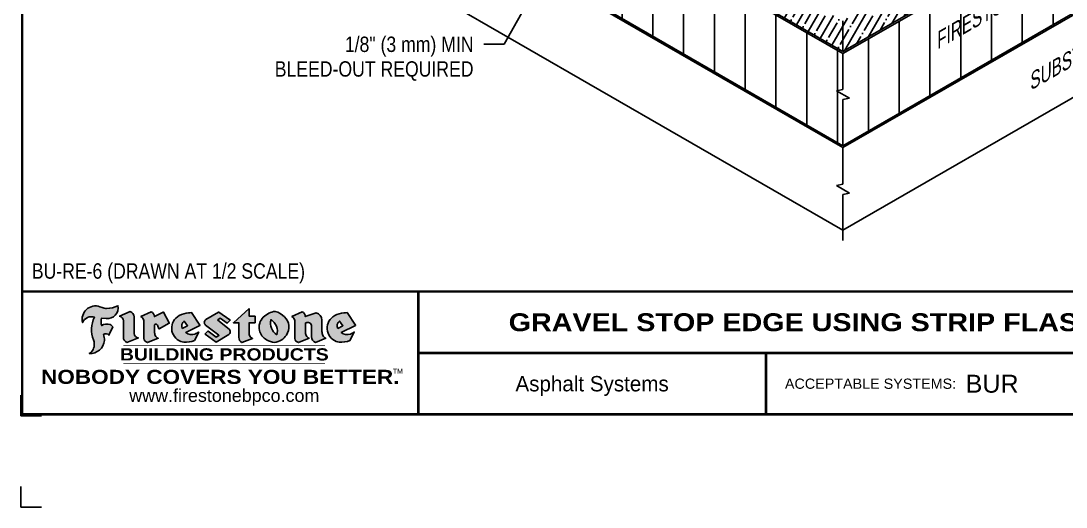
# Model space of a CAD drawing. Header units: inches. Extents: x -741.7 to -721.6, y -41.5 to -24.7.
# Drawn here: x -741.67 to -728.93, y -41.47 to -35.54 of the extents above; entities that cross this region are included whole.
import ezdxf
from ezdxf.enums import TextEntityAlignment as Align

# ---------------------------------------------------------------- set-up
doc = ezdxf.new("R2010")
doc.units = ezdxf.units.IN
doc.header["$MEASUREMENT"] = 0
doc.layers.get('0').update_dxf_attribs({"linetype": 'CONTINUOUS'})
doc.layers.get('DEFPOINTS').update_dxf_attribs({"linetype": 'CONTINUOUS'})
for name, color, linetype in [('FSBP-ANNO-LABEL', 7, 'CONTINUOUS'), ('FSBP-COVERBOARD_CANT', 46, 'CONTINUOUS'), ('FSBP-INSULATION', 7, 'CONTINUOUS'), ('FSBP-SUBSTRATE-GENERIC', 9, 'CONTINUOUS'), ('FSBP-TTLB', 7, 'CONTINUOUS'), ('FSBP-TTLB-BORDER', 7, 'CONTINUOUS'), ('FSBP-TTLB-TEXT', 7, 'CONTINUOUS')]:
    doc.layers.add(name, color=color, linetype=linetype)
doc.styles.add('ARIAL', font='arial.ttf')
doc.styles.add('ARIAL_BOLD', font='')
doc.styles.add('ARIAL_NAR', font='ARIALN.TTF')
doc.styles.add('BANKGOTHIC', font='bgothm.ttf')
doc.styles.get('ARIAL_BOLD').set_extended_font_data('Arial Black')
doc.dimstyles.new('FSBP-LEADER', dxfattribs={"dimtxt": 0.1875, "dimasz": 0.25, "dimexe": 0.0625, "dimexo": 0.125, "dimgap": 0.125, "dimtad": 0, "dimtih": 1, "dimtoh": 1, "dimdec": 4, "dimzin": 0, "dimdsep": 46, "dimlunit": 4, "dimtxsty": 'ARIAL_NAR', "dimcen": 0.09375, "dimclrd": 256, "dimclre": 256, "dimclrt": 256, "dimadec": 0, "dimazin": 0, "dimtfac": 1, "dimtdec": 4, "dimtofl": 0, "dimtmove": 0, "dimatfit": 3, "dimfxl": 0, "dimtolj": 1, "dimtzin": 0, "dimlwd": -1, "dimlwe": -1, "dimarcsym": 0})

# ---------------------------------------------------------------- blocks, each defined once
blk = doc.blocks.new('TTLB-ASPHALT_1')
at = {"layer": 'FSBP-TTLB-TEXT'}
h = blk.add_hatch(color=1, dxfattribs=at)
edge = h.paths.add_edge_path()
edge.add_arc((1.037309769669577, -0.1982514792917272), 0.1319107607348553, 264.0410451462098, 370.3106169565175)
edge.add_arc((1.027551646585692, 0.1214293576525733), 0.3273056962876235, 270.05058356628535, 295.23459397187514, ccw=False)
edge.add_arc((1.022801957313334, -0.06680179986895496), 0.1391656561713503, 249.3281275763668, 272.0749124149863, ccw=False)
edge.add_line((0.9736743133014443, -0.1970076156048179), (0.9474927838574558, -0.1852745150568325))
edge.add_arc((0.8939498971398336, -0.3394262635682139), 0.1631857907024099, 70.84590087378872, 194.3325259843273)
edge.add_arc((0.8444260109029358, -0.4259936440910792), 0.1179914261095279, 70.96950098067128, 156.9641407594482, ccw=False)
edge.add_arc((1.153141409296893, -0.4684497516079489), 0.3110405457095052, 150.323113748316, 203.2084295854517)
edge.add_arc((0.7562495500623072, -0.6412608153899839), 0.1218587156617311, 0.8849157075190988, 24.346689398949877, ccw=False)
edge.add_arc((0.749378166569727, -0.6475258110744306), 0.1289731377238325, -58.36655102076742, 3.6216782311386737, ccw=False)
edge.add_arc((0.825669902954445, -0.5792158350996175), 0.1783301886510355, 267.2205474105585, 354.1381621173521)
edge.add_arc((0.7903121048625223, -0.6011409294291781), 0.2127878929608591, 0.9996158580669169, 21.00503380861242)
edge.add_arc((1.018807122639402, -0.5666691048185157), 0.0513639566841585, 40.821177131732725, 125.52727787225791, ccw=False)
edge.add_line((1.057676976260041, -0.5330924682126437), (1.102776947655911, -0.4308018311949837))
edge.add_arc((1.040858222524662, -0.4699705673995993), 0.07326744446031509, 32.31675181867256, 66.31481236598174)
edge.add_arc((1.03226251882532, -0.5063316993097686), 0.1102246948011782, 69.8179132332389, 125.254734720681)
edge.add_arc((1.127708877207283, -0.3689593535312383), 0.1659710644737306, 164.1569669952081, 196.5811013160487, ccw=False)
edge.add_line((0.9680425188342383, -0.3236487780942383), (1.023615334387159, -0.3294494641845773))
h = blk.add_hatch(color=1, dxfattribs=at)
edge = h.paths.add_edge_path()
edge.add_line((1.275239419159561, -0.6223407783464694), (1.415345367376062, -0.5660418822574371))
edge.add_arc((1.421019305783972, -0.5090099247487814), 0.05731350411836947, 181.9717871001989, 264.31851000495806, ccw=False)
edge.add_line((1.363739737527226, -0.5109819325197265), (1.363412352251203, -0.3102363679013962))
edge.add_arc((1.294263659668758, -0.3103491388304036), 0.06914878453844908, 0.0934405599591014, 72.42834396969012)
edge.add_line((1.315139561173908, -0.2444268274366692), (1.186839444240604, -0.3024209471341379))
edge.add_arc((1.175246268095293, -0.3585110609420923), 0.05727567197445628, -0.017399788185912257, 78.322067691347, ccw=False)
edge.add_line((1.232521937428658, -0.3585284546236807), (1.232574268422297, -0.555126496687123))
edge.add_arc((1.305699496415485, -0.5558575689677241), 0.07312888236350451, 179.4272023230205, 245.3845503102953)
h = blk.add_hatch(color=1, dxfattribs=at)
edge = h.paths.add_edge_path()
edge.add_line((1.792026821926584, -0.3839679064720229), (1.722158956877934, -0.2518542302253621))
edge.add_arc((1.720119655279632, -0.2529327078887889), 0.002306916790721916, 27.87197133405528, 117.3766794470726)
edge.add_line((1.719058846382097, -0.250884159729182), (1.610638460368705, -0.3070279753467702))
edge.add_arc((1.547088841662969, -0.306102665849437), 0.06355635479880158, 359.165808011073, 425.8793658831422)
edge.add_line((1.573061729235633, -0.2480956029480268), (1.446879247402876, -0.3051325108639702))
edge.add_arc((1.407812067100195, -0.3703571330466247), 0.07602957263902092, -3.441403975725109, 59.07992244284969, ccw=False)
edge.add_line((1.483704536400296, -0.3749210150788969), (1.483704536400296, -0.5723838140635706))
edge.add_arc((1.540537465180449, -0.5682544061150878), 0.05698275005415228, 184.1557352478595, 255.3066498366543)
edge.add_line((1.526084036778343, -0.6233736605654059), (1.657291340682093, -0.570650514527486))
edge.add_arc((1.688298576827208, -0.502139038842401), 0.07520153584805701, 207.5160880841914, 245.649226723163, ccw=False)
edge.add_arc((1.721050197024908, -0.491448816845633), 0.1093332836229113, 179.4823365255141, 204.5537900001094, ccw=False)
edge.add_line((1.611721375809452, -0.4904610114968335), (1.611721375809452, -0.4126404716788983))
edge.add_arc((1.628589765097189, -0.4141592990360436), 0.01693662875851165, 28.356188110622497, 174.8549701683584, ccw=False)
edge.add_arc((1.627340435522399, -0.4197189881350454), 0.02111886817708033, 22.216893572439517, 40.10213956426492, ccw=False)
edge.add_line((1.646891420738257, -0.4117336534413738), (1.666638796144639, -0.4549750258192233))
edge.add_arc((1.668737246926753, -0.4540167099035415), 0.002306916790685597, 204.5451281842828, 299.6323508190067)
edge.add_line((1.669877862091766, -0.4560219186518992), (1.791128135493295, -0.3870515928837648))
edge.add_line((1.791128135493295, -0.3870515928837648), (1.792026821926584, -0.3839679064720229))
h = blk.add_hatch(color=1, dxfattribs=at)
edge = h.paths.add_edge_path()
edge.add_arc((2.260407392426799, -0.3775796671688738), 0.0415245022322573, 123.20805433950699, 232.2027298779723, ccw=False)
edge.add_line((2.237665217914071, -0.3428366421988329), (2.393535971665983, -0.2540943745380986))
edge.add_arc((2.394677353533154, -0.2560991469722467), 0.00230691679074142, 55.64644466176969, 119.65426054492929, ccw=False)
edge.add_line((2.395979141996861, -0.2541946229174954), (2.531809646140459, -0.3470380726374032))
edge.add_arc((2.530468902927936, -0.3489153772789848), 0.00230691679070047, -42.73110123842042, 54.46613537395791, ccw=False)
edge.add_line((2.532163440279987, -0.3504807552658491), (2.498457913851155, -0.3869673252714421))
edge.add_arc((2.496763376499132, -0.385401947284592), 0.002306916790673087, 233.75270768949161, 317.26889876139137, ccw=False)
edge.add_line((2.495399362263356, -0.38726241234572), (2.413849913492982, -0.3274738082119626))
edge.add_arc((2.412485899257177, -0.3293342732731332), 0.002306916790719977, 53.75270768979654, 124.4135619297866)
edge.add_line((2.41118211687575, -0.3274311136421062), (2.382933981293377, -0.346782838468144))
edge.add_arc((2.384237763674776, -0.3486859980991568), 0.002306916790694806, 124.4135619293765, 231.8459020253658)
edge.add_line((2.382812599816248, -0.3505000469010184), (2.519899969301207, -0.4581994452042721))
edge.add_arc((2.494247019847677, -0.4908523236374407), 0.0415245022322573, -55.21225898295228, 51.84590202520451, ccw=False)
edge.add_line((2.517938320565804, -0.5249552055672808), (2.364434947484597, -0.6179520922513717))
edge.add_arc((2.363239601923482, -0.6159790200102009), 0.002306916790727131, 233.2955624372974, 301.2087215702374, ccw=False)
edge.add_line((2.361860787187538, -0.6178285429225383), (2.231266621301074, -0.5204709167214361))
edge.add_arc((2.232647938930654, -0.518623262347532), 0.002306916790697738, 135.5134179846412, 233.2179869199849, ccw=False)
edge.add_line((2.231002150870836, -0.5170067083764565), (2.262839375599356, -0.4845937328397696))
edge.add_arc((2.264485163659231, -0.4862102868108593), 0.002306916790748635, 53.03528399994502, 135.5134179853723, ccw=False)
edge.add_line((2.265872365996302, -0.4843670465239001), (2.361834678328762, -0.5565872257804898))
edge.add_arc((2.363221880665748, -0.55474398549363), 0.00230691679062697, 233.0352840000717, 302.2362632414427)
edge.add_line((2.36445241715569, -0.5566953042850713), (2.39428499383348, -0.5378823484768844))
edge.add_arc((2.393054457343538, -0.5359310296853721), 0.002306916790685158, 302.2362632406162, 412.202729876843)
edge.add_line((2.394468296066179, -0.5341081404551886), (2.234958295420142, -0.4103916733127022))
h = blk.add_hatch(color=1, dxfattribs=at)
edge = h.paths.add_edge_path()
edge.add_line((2.763460561272041, -0.2072496393923444), (2.763460561272041, -0.2969520779963801))
edge.add_arc((2.765767478062685, -0.2969520779963943), 0.00230691679065842, 179.9999999996471, 269.9999999996471)
edge.add_line((2.765767478062685, -0.2992589947870528), (2.835417693520355, -0.2992589947870528))
edge.add_arc((2.835417693520355, -0.3015659115777538), 0.002306916790701052, 0, 90, ccw=False)
edge.add_line((2.837724610311056, -0.3015659115777538), (2.837724610311056, -0.3790761307453892))
edge.add_arc((2.835417693520355, -0.3790761307453749), 0.002306916790686842, 269.99999999964706, 359.99999999964706, ccw=False)
edge.add_line((2.835417693520355, -0.3813830475360618), (2.765767478062685, -0.3813830475360618))
edge.add_arc((2.765767478062685, -0.3836899643267202), 0.00230691679065842, 90.00000000035294, 180.0000000003529)
edge.add_line((2.763460561272041, -0.3836899643267344), (2.763460561272041, -0.5033995910642801))
edge.add_arc((2.836735953378934, -0.5071368822038522), 0.07337063740681407, 177.0802527808789, 245.3249543133826)
edge.add_line((2.806105814540615, -0.5738080530967267), (2.674529557384915, -0.6226036013049594))
edge.add_arc((2.708610405062075, -0.5642984087917995), 0.0675351734460605, 177.0345319916277, 239.69264280249, ccw=False)
edge.add_line((2.641165668230087, -0.560804539009709), (2.641165668230087, -0.3836899643267344))
edge.add_arc((2.638858751439443, -0.3836899643267202), 0.00230691679065842, 359.9999999996471, 449.999999999647)
edge.add_line((2.638858751439443, -0.3813830475360618), (2.572857950769389, -0.3813830475360618))
edge.add_line((2.572857950769389, -0.3813830475360618), (2.763460561272041, -0.2072496393923444))
h = blk.add_hatch(color=1, dxfattribs=at)
edge = h.paths.add_edge_path(flags=16)
edge.add_arc((2.940363509127394, -0.4847985213681483), 0.1684614578629417, 344.5558804047865, 417.0140046669545)
edge.add_arc((3.194458079644619, -0.3883534532477739), 0.1684614578629416, 164.5558804047865, 237.0140046669546)
edge = h.paths.add_edge_path()
edge.add_arc((3.069375116502187, -0.4399344555144893), 0.1828726885096673, 136.0914512150047, 191.213418978326)
edge.add_arc((3.064939550433394, -0.4318234379590393), 0.18031488047485, 194.0167254156723, 240.666373083186)
edge.add_arc((3.098047041778983, -0.3845058757092517), 0.2378525180183701, 239.2975390661776, 264.2889872773176)
edge.add_arc((3.048844782126224, -0.419023238379296), 0.203760689247156, 277.1986764832035, 326.503572961274)
edge.add_arc((3.077739326803538, -0.434104661646515), 0.1713748657917091, 325.3768876809903, 406.3828327799087)
edge.add_arc((3.011839488065931, -0.4896144380417837), 0.257194564585, 44.2846255351977, 73.82901434867308)
edge.add_arc((3.117152499586979, -0.4983433120546721), 0.2579560664039132, 97.50292863483669, 134.1039137579027)
h = blk.add_hatch(color=1, dxfattribs=at)
edge = h.paths.add_edge_path()
edge.add_line((3.322690228557462, -0.5721896537377091), (3.322690228557462, -0.3749210150788969))
edge.add_arc((3.24679775925739, -0.3703571330465678), 0.076029572638996, 356.5585960242387, 419.0799224428129)
edge.add_line((3.285864939560099, -0.3051325108639702), (3.412047421392799, -0.2480956029480268))
edge.add_arc((3.386074533820164, -0.3061026658494939), 0.06355635479883807, 0.3962622833877276, 65.87936588318718, ccw=False)
edge.add_line((3.449629368605429, -0.3056631084210863), (3.580526418688805, -0.2593848434574539))
edge.add_arc((3.555744121700968, -0.3530904070730259), 0.09692726601172152, 2.366977007666776, 75.18615851992018, ccw=False)
edge.add_line((3.652588689330287, -0.3490873311063041), (3.652588689330287, -0.4883770011386872))
edge.add_arc((3.761877549389567, -0.4914934052703757), 0.1093332836229049, 178.3666365323574, 204.5537900000422)
edge.add_arc((3.729125929191724, -0.502183627267101), 0.07520153584796149, 207.5160880841713, 245.2240541443095)
edge.add_line((3.697611150971852, -0.5704631245385627), (3.572585913552643, -0.6207021253773775))
edge.add_arc((3.595347186007587, -0.5526356419907756), 0.0717713151919874, 180.3328587115751, 251.51018566665869, ccw=False)
edge.add_line((3.523577081955409, -0.5530525936986663), (3.523577081955409, -0.4153032515383615))
edge.add_arc((3.486319529276869, -0.4148773504126382), 0.03725998689428563, 359.3450650296066, 449.0500281941025)
edge.add_arc((3.482769874121715, -0.4419622099033518), 0.06447454900600776, 86.29402372314017, 119.8211331593848)
edge.add_line((3.450707067966732, -0.3860252459975726), (3.450707067966732, -0.4904610114968335))
edge.add_arc((3.560035889182245, -0.4914488168456472), 0.1093332836229753, 179.4823365255069, 204.5537900001023)
edge.add_arc((3.527284268984403, -0.5021390388425004), 0.07520153584796385, 207.5160880841699, 245.6492267231416)
edge.add_line((3.496277032839316, -0.570650514527486), (3.365069728935509, -0.6233736605654059))
edge.add_arc((3.379502486061938, -0.5682868177318028), 0.05694615642555721, 183.9298782390169, 255.318496325343, ccw=False)
h = blk.add_hatch(color=1, dxfattribs=at)
h.paths.add_polyline_path([(2.063388732080512, -0.2583237030618903, 0.02524281661523788), (2.025024361750752, -0.2610532129309178, 0.1213611957758757), (1.901773912052249, -0.3008158885520373, 0.6151668103976068), (1.93274136141747, -0.6099060679591872, 0.05306812109568645), (1.967936229862175, -0.617865745600497, 0.1150932231766138), (2.099126721549737, -0.5994933789882708), (2.151195569562105, -0.4944891916583316, -0.08755405562188731), (2.104230609512001, -0.5187113292177372, -0.265591761123442), (1.992692314386659, -0.5010701623316862), (2.165347897647223, -0.4141184325909109, 0.4518949533370738), (2.166222728871162, -0.4107679608846269)])
h.paths.add_polyline_path([(2.014217313945437, -0.4188965037300676), (1.951113654018855, -0.4515330109460507, -0.3720533890450154), (1.973177450672722, -0.3607130665457561)], flags=16)
h = blk.add_hatch(color=1, dxfattribs=at)
h.paths.add_polyline_path([(3.957695472291277, -0.2583237030618903, 0.02524281661523822), (3.919331101961575, -0.2610532129309178, 0.1085638477195505), (3.807890832595604, -0.2939221658134414, 0.6425897848490651), (3.827048101628293, -0.6099060679591872, 0.05306812109569052), (3.862242970072884, -0.617865745600497, 0.1150932231766133), (3.993433461760503, -0.5994933789882708), (4.045502309772871, -0.4944891916583316, -0.08755405562189084), (3.998537349722767, -0.5187113292177372, -0.2655917611234366), (3.886999054597368, -0.5010701623316862), (4.059654637857989, -0.4141184325909109, 0.4518949533370731), (4.060529469081928, -0.4107679608846269)])
h.paths.add_polyline_path([(3.90852405415626, -0.4188965037300676), (3.845420394229677, -0.4515330109460507, -0.3720533890450147), (3.867484190883488, -0.3607130665457561)], flags=16)
at = {"layer": 'DEFPOINTS', "color": 1}
blk.add_lwpolyline([(0.234375, -1.515625), (-0.015625, -1.515625), (-0.015625, -1.265625)], dxfattribs=at)
at = {"layer": 'DEFPOINTS', "linetype": 'Continuous', "ltscale": 1.75}
blk.add_lwpolyline([(-0.015625, -2.380833333333342), (-0.015625, -2.630833333333342), (0.234375, -2.630833333333342)], dxfattribs=at)
at = {"layer": 'FSBP-TTLB', "const_width": 0.03125}
for points in [[(0, 0), (0, -1.5), (20, -1.5), (20, 0), (0, 0)], [(4.825208527206769, 0), (4.825208527206769, -0.75)], [(4.825208527206769, -0.75), (14.84028770518938, -0.75)], [(4.825208527206769, -0.75), (4.825208527206769, -1.5)]]:
    blk.add_lwpolyline(points, dxfattribs=at)
at = {"layer": 'FSBP-TTLB-BORDER', "const_width": 0.03125}
blk.add_lwpolyline([(20, 0), (20, 13), (0, 13), (0, 0)], dxfattribs=at)
at = {"layer": 'FSBP-TTLB-TEXT', "color": 1}
blk.add_line((0.7358432058323388, -0.379822754145593), (0.7358432058323388, -0.379822754145593), dxfattribs=at)
for points in [[(1.023615323725323, -0.3294494630716969, 0.5000510906601082), (1.167090420776901, -0.1746414942047778, -0.1103304102359608), (1.027840608309816, -0.2058762110801382, -0.09957876667165425), (0.9736743133014443, -0.1970076156048179), (0.9474927838574558, -0.1852745150568325, 0.5978159689075124), (0.7358432058323388, -0.379822754145593, -0.3938834584182213), (0.8828996422548698, -0.3144510229727047, 0.2349406564350952), (0.86727108227484, -0.5910237178633082, -0.1027304183841549), (0.8780937320133262, -0.6393788197974146, -0.2772692352614086), (0.8170223912655956, -0.7573362346216896, 0.3985429150902959), (1.003067614090241, -0.5974286950643517, 0.0875124847930418), (0.9889600163401155, -0.5248671157293501, -0.3874031597924062), (1.057676976260041, -0.5330924682126437), (1.102776947655911, -0.4308018311949837, 0.1494423498871741), (1.07029056398062, -0.4028746979725923, 0.2467195073738216), (0.9686394281704906, -0.4163228904100862, -0.1424285161541127), (0.9680425188342383, -0.3236487780942383), (1.023615334387159, -0.3294494641845773)], [(2.763460561272041, -0.2072496393923444), (2.763460561272041, -0.2969520779963801, 0.4142135623730958), (2.765767478062685, -0.2992589947870528), (2.835417693520355, -0.2992589947870528, -0.414213562373095), (2.837724610311056, -0.3015659115777538), (2.837724610311056, -0.3790761307453892, -0.4142135623730938), (2.835417693520355, -0.3813830475360618), (2.765767478062685, -0.3813830475360618, 0.4142135623730958), (2.763460561272041, -0.3836899643267344), (2.763460561272041, -0.5033995910642801, 0.3068985753588853), (2.806105814540615, -0.5738080530967267), (2.674529557384915, -0.6226036013049594, -0.2804194150632976), (2.641165668230087, -0.560804539009709), (2.641165668230087, -0.3836899643267344, 0.414213562373095), (2.638858751439443, -0.3813830475360618), (2.572857950769389, -0.3813830475360618), (2.763460561272041, -0.2072496393923444)], [(2.166222728871162, -0.4107679608846269), (2.063388732080512, -0.2583237030618903, 0.02524281661523788), (2.025024361750752, -0.2610532129309178, 0.1085638477195265), (1.913584092384895, -0.2939221658134414, 0.6425897848491228), (1.93274136141747, -0.6099060679591872, 0.05306812109568648), (1.967936229862175, -0.617865745600497, 0.1150932231766137), (2.099126721549737, -0.5994933789882708), (2.151195569562105, -0.4944891916583316, -0.0875540556218873), (2.104230609512001, -0.5187113292177372, -0.2655917611234418), (1.992692314386659, -0.5010701623316862), (2.165347897647223, -0.4141184325909109)], [(4.060529469081928, -0.4107679608846269), (3.957695472291277, -0.2583237030618903, 0.02524281661523788), (3.919331101961575, -0.2610532129309178, 0.1085638477195265), (3.807890832595604, -0.2939221658134414, 0.6425897848491228), (3.827048101628293, -0.6099060679591872, 0.05306812109568648), (3.862242970072884, -0.617865745600497, 0.1150932231766137), (3.993433461760503, -0.5994933789882708), (4.045502309772871, -0.4944891916583316, -0.0875540556218873), (3.998537349722767, -0.5187113292177372, -0.2655917611234418), (3.886999054597368, -0.5010701623316862), (4.059654637857989, -0.4141184325909109)], [(4.059654637857989, -0.4141184325909109, 0.4518949533370731), (4.060529469081928, -0.4107679608846269, 0.4518949533370731)]]:
    blk.add_lwpolyline(points, format="xyb", dxfattribs=at)
for points in [[(1.275239419159561, -0.6223407783464694), (1.415345367376062, -0.5660418822574371, -0.3756100036733062), (1.363739737527226, -0.5109819325197265), (1.363412352251203, -0.3102363679013962, 0.3265360292958048), (1.315139561173908, -0.2444268274366692), (1.186839444240604, -0.3024209471341379, -0.3557863980845349), (1.232521937428658, -0.3585284546236807), (1.232574268422297, -0.555126496687123, 0.2960110723418457)], [(1.792026821926584, -0.3839679064720229), (1.722158956877934, -0.2518542302253621, 0.4116839150163434), (1.719058846382097, -0.250884159729182), (1.610638460368705, -0.3070279753467702, 0.2996033003794034), (1.573061729235633, -0.2480956029480268), (1.446879247402876, -0.3051325108639702, -0.2797757560995365), (1.483704536400296, -0.3749210150788969), (1.483704536400296, -0.5723838140635706, 0.320828638474519), (1.526084036778343, -0.6233736605654059), (1.657291340682093, -0.570650514527486, -0.1679398621276611), (1.621603752698661, -0.5368819723450571, -0.1098333365370753), (1.611721375809452, -0.4904610114968335), (1.611721375809452, -0.4126404716788983, -0.743334502655012), (1.64349420176768, -0.4061152228778298, -0.07819791644735608), (1.646891420738257, -0.4117336534413738), (1.666638796144639, -0.4549750258192233, 0.4404648714563479), (1.669877862091766, -0.4560219186518992), (1.791128135493295, -0.3870515928837648)], [(2.234958295420142, -0.4103916733127022, -0.5150044486718882), (2.237665217914071, -0.3428366421988329), (2.393535971665983, -0.2540943745380986, -0.2867822934100265), (2.395979141996861, -0.2541946229174954), (2.531809646140459, -0.3470380726374032, -0.4515027974650387), (2.532163440279987, -0.3504807552658491), (2.498457913851155, -0.3869673252714421, -0.3814439164929681), (2.495399362263356, -0.38726241234572), (2.413849913492982, -0.3274738082119626, 0.3184718635035665), (2.41118211687575, -0.3274311136421062), (2.382933981293377, -0.346782838468144, 0.5064094529656681), (2.382812599816248, -0.3505000469010184), (2.519899969301207, -0.4581994452042721, -0.5043597839115849), (2.517938320565804, -0.5249552055672808), (2.364434947484597, -0.6179520922513717, -0.3053163970316367), (2.361860787187538, -0.6178285429225383), (2.231266621301074, -0.5204709167214361, -0.4541703869768119), (2.231002150870836, -0.5170067083764565), (2.262839375599356, -0.4845937328397696, -0.3762644290664977), (2.265872365996302, -0.4843670465239001), (2.361834678328762, -0.5565872257804898, 0.3114700032088108), (2.36445241715569, -0.5566953042850713), (2.39428499383348, -0.5378823484768844, 0.520381097387146), (2.394468296066179, -0.5341081404551886)], [(2.937624918725987, -0.3131105398334029, 0.2452625673097023), (2.889993533867141, -0.4754966266250307, 0.2064059665179019), (2.976604338974084, -0.5890186876871866, 0.1094800500670344), (3.074378098474654, -0.6211778035979165, 0.2185147641853038), (3.218764944843201, -0.5314757029352819, 0.3689489483072479), (3.195959963110113, -0.3100352223135445, 0.1296305888694145), (3.0834694040758, -0.242595816912754, 0.1610736375384317)], [(3.322690228557462, -0.5721896537377091), (3.322690228557462, -0.3749210150788969, 0.2797757560995341), (3.285864939560099, -0.3051325108639702), (3.412047421392799, -0.2480956029480268, -0.2937618496109166), (3.449629368605429, -0.3056631084210863), (3.580526418688805, -0.2593848434574539, -0.3288760160581939), (3.652588689330287, -0.3490873311063041), (3.652588689330287, -0.4883770011386872, 0.114762897203527), (3.662431105063263, -0.536926560769686, 0.166032965990522), (3.697611150971852, -0.5704631245385627), (3.572585913552643, -0.6207021253773775, -0.3209557512194564), (3.523577081955409, -0.5530525936986663), (3.523577081955409, -0.4153032515383615, 0.4127061514896111), (3.48693727661589, -0.3776224848030694, 0.1473421876160361), (3.450707067966732, -0.3860252459975726), (3.450707067966732, -0.4904610114968335, 0.1098333365370753), (3.460589444855941, -0.5368819723450855, 0.1679398621276611), (3.496277032839316, -0.570650514527486), (3.365069728935509, -0.6233736605654059, -0.3219729545308964), (3.322690228557462, -0.5721896537377091, 29.1476284739)], [(1.951113654018855, -0.4515330109460507), (2.014217313945437, -0.4188965037300676), (1.973177450672722, -0.3607130665457561, 0.3720533890450154)], [(3.10274193015772, -0.5296595419651595, 0.3271311138286319), (3.032079658614293, -0.3434924326507627, 0.3271311138286322)], [(3.845420394229677, -0.4515330109460507), (3.90852405415626, -0.4188965037300676), (3.867484190883488, -0.3607130665457561, 0.3720533890450154)]]:
    blk.add_lwpolyline(points, format="xyb", close=True, dxfattribs=at)
at = {"layer": 'FSBP-TTLB-TEXT'}
for points, const_width in [([(1.233926579809207, -0.6584455781731435), (3.691229482685259, -0.6584455781731577)], 0.0078125), ([(9.061522829276782, -0.75), (9.061522829276782, -1.5)], 0.03125), ([(1.233926579809207, -0.8761560960495984), (3.691229482685259, -0.8761560960495842)], 0.0078125)]:
    blk.add_lwpolyline(points, dxfattribs=dict(at, const_width=const_width))
at = {"layer": 'FSBP-TTLB-TEXT', "color": 1}
for centre, start, end in [((1.789987520328282, -0.3850463841354355), 299.6323508193319, 27.87197133380463), ((2.164310260790558, -0.412058050385383), 296.7304547840455, 34.00233684987403)]:
    blk.add_arc(centre, 0.00230691679068068, start, end, dxfattribs=at)
at = {"layer": 'FSBP-TTLB-TEXT', "lineweight": 18, "style": 'ARIAL_BOLD'}
blk.add_text('BUILDING PRODUCTS', height=0.1484375, dxfattribs=at).set_placement((2.462578031247233, -0.7673008371113639), align=Align.MIDDLE_CENTER)
at = {"layer": 'FSBP-TTLB-TEXT', "color": 1}
for s, height, style, p in [('NOBODY COVERS YOU BETTER.', 0.171875, 'ARIAL_BOLD', (2.412604263603384, -1.041650450587369)), ('TM', 0.0625, 'BANKGOTHIC', (4.576671173373001, -0.9725745042934193))]:
    blk.add_text(s, height=height, dxfattribs=dict(at, style=style)).set_placement(p, align=Align.MIDDLE_CENTER)
at = {"layer": 'FSBP-TTLB-TEXT'}
for s, height, style, p in [('Asphalt Systems', 0.1875, 'BANKGOTHIC', (6.943365678241776, -1.125)), ('www.firestonebpco.com', 0.15625, 'ARIAL', (2.462578031247233, -1.268657306740124))]:
    blk.add_text(s, height=height, dxfattribs=dict(at, style=style)).set_placement(p, align=Align.MIDDLE_CENTER)
at = {"layer": 'FSBP-TTLB-TEXT', "style": 'ARIAL'}
blk.add_text('ACCEPTABLE SYSTEMS:', height=0.125, dxfattribs=at).set_placement((9.292812815915624, -1.125), align=Align.MIDDLE_LEFT)
at = {"layer": 'FSBP-TTLB-TEXT'}
for tag, height, style, p in [('DETAIL_DESCP_LINE_1', 0.21875, 'ARIAL_BOLD', (9.832748116198076, -0.375)), ('ISSUE_REV_DATE', 0.21875, 'ARIAL', (15.84069633627263, -0.7282559425942452)), ('DETAIL_NUMBER', 0.4375, 'ARIAL', (18.42055248367797, -0.8931630692489421))]:
    blk.add_attdef(tag, text='', height=height, dxfattribs=dict(at, style=style)).set_placement(p, align=Align.MIDDLE_CENTER)
at = {"layer": 'FSBP-TTLB-TEXT', "style": 'ARIAL'}
blk.add_attdef('ACCPT_SYSTEMS', text='', height=0.21875, dxfattribs=at).set_placement((11.49438170418193, -1.125), align=Align.MIDDLE_LEFT)

msp = doc.modelspace()

# ---------------------------------------------------------------- hatches: boundary and pattern name
at = {"layer": 'FSBP-COVERBOARD_CANT'}
h = msp.add_hatch(dxfattribs=at)
h.set_pattern_fill('ANSI35', color=256, scale=0.6666666666666666, angle=15, style=0)
h.set_pattern_definition([(59.99999999999999, (-152.7187686364995, 51.80508657799159), (-0.1443375672974064, 0.08333333333333334), []), (59.99999999999999, (-152.6049331863751, 51.83558869492244), (-0.1443375672974064, 0.08333333333333334), [0.2083333333333333, -0.04166666666666666, 0, -0.04166666666666666])])
h.paths.add_polyline_path([(-736.8285935614354, -32.55203987719779), (-736.8285935614354, -32.92703987719767), (-731.6527386091298, -35.91532112719776), (-731.6527386091298, -35.54032112719784)])
h.paths.add_polyline_path([(-727.5241352074698, -33.5316708418726), (-727.5241352074698, -33.37457047475229), (-727.252029389731, -33.53167084187197), (-727.2520293897311, -33.37457047475243), (-726.456586186423, -32.91532112719739), (-726.456586186423, -32.54032112719727), (-727.2520293897312, -32.99957047475223), (-727.2520293897311, -33.15667084187209), (-727.52413520747, -32.9995704747522), (-727.5241352074697, -33.15667084187191), (-731.6527386091298, -35.54032112719787), (-731.6527386091298, -35.9153211271979)])
h.paths.add_polyline_path([(-731.0005560996242, -35.59418844165583), (-727.9913528732711, -33.85682414887469), (-728.1758152709518, -33.53732590400563), (-731.185018497305, -35.27469019678676)], flags=25)
at = {"layer": 'FSBP-INSULATION'}
h = msp.add_hatch(dxfattribs=at)
h.set_pattern_fill('LINE', color=256, scale=3, angle=90, style=0)
h.set_pattern_definition([(90, (-152.7187686364995, 51.80508657799159), (-0.375, 2.296136913416957e-17), [])])
h.paths.add_polyline_path([(-736.8285935614352, -32.95047737719779), (-736.8285935614352, -34.07547737719759), (-731.6527386091299, -37.0637586271979), (-731.6527386091298, -36.50125862719813), (-731.5736108314347, -36.48444307095068), (-731.7318663868247, -36.39307418344549), (-731.6527386091298, -36.37625862719813), (-731.6527386091296, -35.93875862719793)])
h.paths.add_polyline_path([(-727.52413520747, -34.68010834187251), (-727.52413520747, -34.51519547475294), (-727.2520293897312, -34.67229584187248), (-727.2520293897312, -34.51519547475294), (-726.4565861864229, -34.05594612719787), (-726.456586186423, -32.94657112719733), (-727.2520293897311, -33.40582047475226), (-727.2520293897311, -33.53167084187197), (-727.252029389731, -33.56292084187194), (-727.5241352074698, -33.40582047475226), (-727.5241352074698, -33.53167084187197), (-727.52413520747, -33.55510834187265), (-731.6527386091298, -35.93875862719796), (-731.6527386091298, -36.37625862719813), (-731.7318663868247, -36.39307418344546), (-731.5736108314347, -36.48444307095068), (-731.6527386091296, -36.50125862719813), (-731.6527386091296, -37.0637586271979)])
h.paths.add_polyline_path([(-730.5213439835774, -35.96138885371255), (-728.1079841281064, -34.56803489150496), (-728.2535012665784, -34.31599181429939), (-730.6668611220493, -35.70934577650695)], flags=24)

# ---------------------------------------------------------------- linework, layer by layer
at = {"layer": 'FSBP-COVERBOARD_CANT'}
for p, q in [((-736.8285935614354, -32.92703987719767), (-731.6527386091298, -35.91532112719776)), ((-731.6527386091298, -35.91532112719793), (-727.5241352074698, -33.53167084187257)), ((-731.6527386091298, -35.91532112719776), (-731.6527386091298, -35.54032112719798))]:
    msp.add_line(p, q, dxfattribs=at)
at = {"layer": 'FSBP-INSULATION'}
for p, q in [((-736.8285935614352, -32.95047737719773), (-731.6527386091298, -35.93875862719796)), ((-731.6527386091298, -35.93875862719796), (-727.52413520747, -33.55510834187265)), ((-731.6527386091298, -37.0637586271979), (-736.8285935614352, -34.07547737719759)), ((-731.6527386091298, -37.06375862719796), (-727.5241352074698, -34.68010834187254)), ((-731.6527386091298, -35.93875862719796), (-731.6527386091298, -36.37625862719813)), ((-731.7318663868247, -36.39307418344549), (-731.6527386091298, -36.37625862719813)), ((-731.7318663868247, -36.39307418344549), (-731.5736108314348, -36.4844430709507)), ((-731.5736108314348, -36.4844430709507), (-731.6527386091298, -36.50125862719813)), ((-731.6527386091298, -36.50125862719813), (-731.6527386091298, -37.06375862719807))]:
    msp.add_line(p, q, dxfattribs=at)
at = {"layer": 'FSBP-SUBSTRATE-GENERIC'}
for p, q in [((-737.2616062633275, -33.84891487719796), (-731.6527386091299, -37.08719612719784)), ((-731.6527386091299, -37.08719612719784), (-727.52413520747, -34.70354584187254)), ((-737.2616062633278, -34.85672737719779), (-731.6527386091296, -38.09500862719796)), ((-731.6527386091298, -38.09500862719784), (-727.5241352074698, -35.71135834187254)), ((-731.6527386091296, -37.08719612719784), (-731.6527386091298, -37.53250862719807)), ((-731.7318663868247, -37.54932418344544), (-731.6527386091298, -37.53250862719807)), ((-731.7318663868247, -37.54932418344544), (-731.5736108314346, -37.64069307095059)), ((-731.5736108314346, -37.64069307095059), (-731.6527386091298, -37.65750862719796)), ((-731.6527386091298, -37.65750862719796), (-731.6527386091298, -38.22000862719796))]:
    msp.add_line(p, q, dxfattribs=at)

# ---------------------------------------------------------------- block references
ref = msp.add_blockref('TTLB-ASPHALT_1', (-741.6525986728427, -38.84194491502186))
ref.add_attrib('DETAIL_DESCP_LINE_1', 'GRAVEL STOP EDGE USING STRIP FLASHING', dxfattribs={"layer": 'FSBP-TTLB-TEXT', "height": 0.21875, "style": 'ARIAL_BOLD'}).set_placement((-731.8198505566446, -39.21694491502186), align=Align.MIDDLE_CENTER)
ref.add_attrib('ACCPT_SYSTEMS', 'BUR', dxfattribs={"layer": 'FSBP-TTLB-TEXT', "height": 0.21875, "style": 'ARIAL'}).set_placement((-730.1582169686608, -39.96694491502186), align=Align.MIDDLE_LEFT)

# ---------------------------------------------------------------- texts
at = {"layer": 'DEFPOINTS', "style": 'ARIAL_NAR'}
msp.add_text('BU-RE-6 (DRAWN AT 1/2 SCALE)', height=0.1875, dxfattribs=at).set_placement((-741.5354413187682, -38.5919449150218), align=Align.MIDDLE_LEFT)
at = {"layer": 'FSBP-ANNO-LABEL', "style": 'ARIAL_NAR', "oblique": 30}
for s, p in [('FIRESTONE INSULATION', (-729.4343295998391, -35.16577208851126)), ('SUBSTRATE', (-728.8569793306496, -35.988688755178))]:
    msp.add_text(s, height=0.1875, rotation=30, dxfattribs=at).set_placement(p, align=Align.MIDDLE)
at = {"layer": 'FSBP-ANNO-LABEL', "style": 'ARIAL_NAR'}
for s, p in [('1/8" (3 mm) MIN', (-736.1536290046594, -35.82613541280958)), ('BLEED-OUT REQUIRED', (-736.1536290046594, -36.12691666280958))]:
    msp.add_text(s, height=0.1875, dxfattribs=at).set_placement(p, align=Align.MIDDLE_RIGHT)

# ---------------------------------------------------------------- leaders
at = {"layer": 'FSBP-ANNO-LABEL'}
msp.add_leader([(-734.4717351856186, -33.47566657051364), (-735.7786290046594, -35.82613541280961), (-736.0286290046594, -35.82613541280961)], dimstyle='FSBP-LEADER', dxfattribs=at)

doc.saveas('drawing.dxf')
